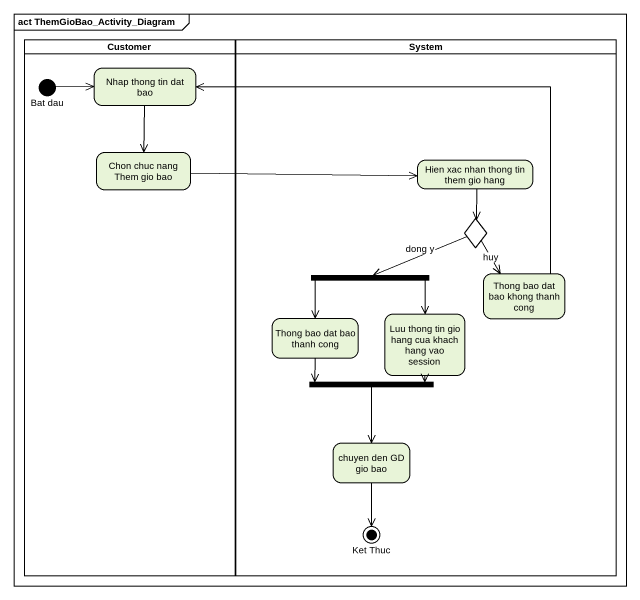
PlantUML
@startuml
mainframe act ThemGioBao_Activity_Diagram
hide empty description
state Customer <<partition>> {
  state "Bat dau" as Bat_dau <<start>>
  state "Nhap thong tin dat bao" as Nhap_thong_tin_dat_bao
  state "Chon chuc nang Them gio bao" as Chon_chuc_nang_Them_gio_bao
}
state System <<partition>> {
  state "Hien xac nhan thong tin them gio hang" as Hien_xac_nhan_thong_tin
  state choice1 <<choice>>
  state fork1 <<fork>>
  state "Thong bao dat bao khong thanh cong" as Thong_bao_dat_bao_khong
  state "Thong bao dat bao thanh cong" as Thong_bao_dat_bao_thanh_cong
  state "Luu thong tin gio hang cua khach hang vao session" as Luu_thong_tin_gio_hang_cua
  state fork2 <<join>>
  state "chuyen den GD gio bao" as chuyen_den_GD_gio_bao
  state "Ket Thuc" as Ket_Thuc <<end>>
}
Bat_dau -right-> Nhap_thong_tin_dat_bao
Nhap_thong_tin_dat_bao --> Chon_chuc_nang_Them_gio_bao
Chon_chuc_nang_Them_gio_bao -right-> Hien_xac_nhan_thong_tin
Hien_xac_nhan_thong_tin --> choice1
choice1 -left-> fork1 : dong y
choice1 --> Thong_bao_dat_bao_khong : huy
fork1 --> Thong_bao_dat_bao_thanh_cong
fork1 --> Luu_thong_tin_gio_hang_cua
Thong_bao_dat_bao_khong -left-> Nhap_thong_tin_dat_bao
Thong_bao_dat_bao_thanh_cong --> fork2
Luu_thong_tin_gio_hang_cua --> fork2
fork2 --> chuyen_den_GD_gio_bao
chuyen_den_GD_gio_bao --> Ket_Thuc
@enduml
